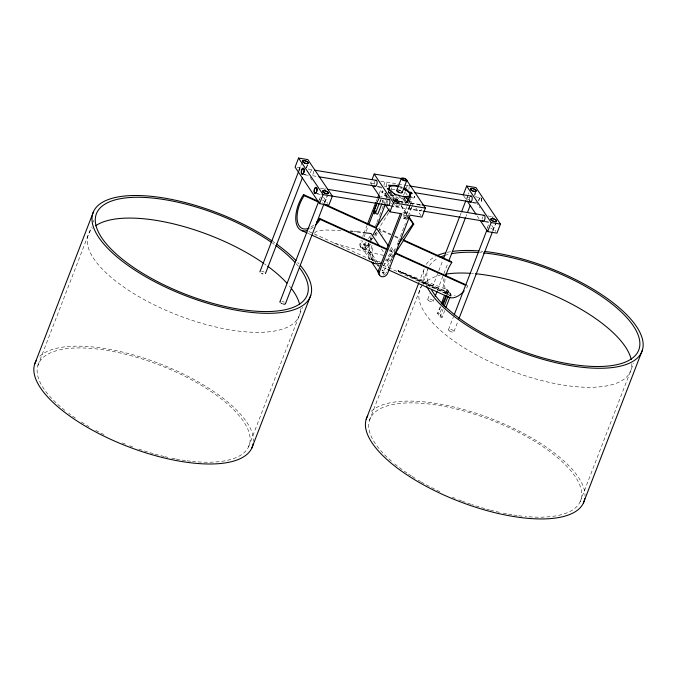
<?xml version="1.0" encoding="UTF-8"?>
<svg xmlns="http://www.w3.org/2000/svg" width="677" height="677" viewBox="0 0 677 677"><rect width="100%" height="100%" fill="white"/><g stroke="black" fill="none" stroke-linecap="round" stroke-linejoin="round"><path stroke-width="0.51" stroke-dasharray="3.38 2.54" d="M390.781 195.264L391.433 193.52M445.322 293.369L446.803 289.502L398.042 270.775L448.648 294.715A23.526 12.245 -65.6 0 0 455.147 295.536M440.185 306.723L437.613 313.4L440.042 317.014L442.132 317.361L444.713 310.684M37.895 365.478L91.37 226.897M93.198 222.174L93.925 220.279M298.955 169.927L301.045 164.503M298.785 171.027L302.213 162.15M306.173 168.023L307.316 165.061M306.537 167.727L308.28 163.208M319.197 200.147L321.482 194.223M324.291 203.058L326.957 196.152M324.977 202.355L327.423 196.025M248.586 446.778L302.424 307.248M371.817 184.711L370.708 183.061L371.402 181.25M369.083 242.704L368.33 244.651A4.654 3.783 -33.8 0 1 362.66 247.985A4.654 3.783 -33.8 0 1 360.079 243.28L361.205 240.369M362.703 236.485L363.456 234.538M363.828 233.573L366.824 225.805M376.192 201.526L377.317 198.615M379.188 193.757L381.811 186.962M377.419 201.932L378.502 199.123M370.023 244.118L369.278 246.056A4.654 3.783 -33.8 0 1 363.6 249.39A4.654 3.783 -33.8 0 1 361.027 244.693L362.525 240.809M364.023 236.925L368.144 226.245M377.512 201.966L378.638 199.055M379.653 202.313L380.736 199.503M380 202.364L381.083 199.546M389.478 198.75L387.523 197.049L385.467 196.711L384.638 195.467L385.653 192.835M382.234 202.745L383.317 199.927M385.467 196.711L386.144 194.951M388.344 191.929L389.343 189.34M391.196 193.097L388.327 192.623L389.004 190.863M369.456 241.731L371.326 236.882M375.447 226.203L376.573 223.283M376.945 222.318L379.196 216.488M379.569 215.514L381.82 209.692M382.192 208.719L383.317 205.808M383.69 204.835L385.188 200.951M385.568 199.986L387.439 195.128M387.811 194.155L388.936 191.244M371.521 240.233L372.274 238.287M385.763 203.337L388.006 197.506M389.503 193.622L390.257 191.684M390.629 190.711L391.755 187.8M391.653 198.141L393.015 194.629M392.491 199.613L394.234 195.103M393.015 200.053L394.014 197.472M394.378 201.644L396.409 196.372M394.936 201.56L397.094 195.966M396.011 201.991L397.814 197.329M397.763 203.921L399.422 199.622A2.911 1.109 21.1 0 0 395.774 197.134A2.911 1.109 21.1 0 0 394.962 198.877A2.911 1.109 21.1 0 0 399.422 199.622M403.551 195.399L404.905 191.879M404.897 201.602L405.286 200.604M404.753 203.049A11.06 4.214 21.1 0 0 407.342 199.977L407.859 197.989M406.2 202.668L407.901 198.276M403.213 196.279L407.478 202.635L407.495 200.367L408.51 197.726M407.461 201.416L408.79 197.972M407.199 199.715L408.231 199.884L408.891 198.166M407.478 202.635L409.407 197.709M406.801 206.807L403.543 215.244A2.327 1.024 -80.6 0 0 403.526 218.375A2.327 1.024 -80.6 0 0 405.058 217.495L410.482 203.43L408.976 201.179L407.165 205.867M407.495 200.367L409.56 200.705L410.575 198.065M408.29 204.158L410.736 197.836M409.737 206.29L406.124 215.667A2.327 1.024 -80.6 0 0 405.912 218.358A2.327 1.024 -80.6 0 0 407.038 218.891M410.101 205.351L411.548 201.602L408.214 196.635M388.158 268.109L392.66 256.456M394.158 252.572L395.283 249.661M397.154 244.803L397.907 242.865M398.279 241.892L405.396 223.444M407.266 218.595L408.019 216.648M408.358 216.048L411.616 207.611M411.98 206.671L413.063 203.862L410.482 203.43M418.708 283.113L424.411 268.346M369.464 420.434L428.414 267.669M427.746 299.369L430.022 293.446M432.307 287.53L438.4 271.748M438.781 270.758L442.97 259.909M460.098 215.514L461.24 212.561M466.191 199.732L468.856 192.827M467.054 197.887L468.103 195.179M433.221 301.299L433.982 299.327M437.41 290.441L443.494 274.659M443.875 273.677L448.064 262.82M465.954 216.454L466.715 214.482M474.332 194.756L475.855 190.804M474.645 195.687L476.388 191.168M442.132 317.361L439.712 313.747L441.92 308.018M447.074 294.656L448.546 290.839L446.803 289.502L450.967 294.461L450.23 296.365M440.042 317.014L443.037 309.254M487.237 227.997L488.98 223.478M448.487 329.682L453.429 316.853M453.962 331.603L457.77 321.744M492.788 230.984L496.216 222.107M493.084 230.324L495.522 223.994M580.155 501.733L633.63 363.151M440.803 306.816L437.613 313.4L439.712 313.747M446.727 294.597L448.546 290.839L450.967 294.461L446.803 289.502M382.691 270.876L382.649 270.03L381.726 270.013M388.75 212.663L378.697 228.682L391.086 234.293M396.02 201.094L397.137 199.317L396.417 198.987L394.606 201.501M369.938 259.545L362.17 247.985L366.198 241.994M368.5 238.575L370.801 235.147M371.597 245.599A25.616 13.337 -65.6 0 0 373.213 261.601L364.886 249.212L370.065 241.511M370.641 240.657L372.367 238.092M374.669 234.665L376.395 232.101M383.402 265.951L396.214 247.24M383.817 270.605L391.873 258.622M394.936 204.784L394.302 204.776M382.268 270.808L383.047 270.842M388.327 192.623L388.835 192.463A11.416 4.35 21.1 0 1 390.451 192.319M414.552 196.296C412.758 200.231 417.294 195.162 412.581 195.975M404.423 215.447C402.104 217.156 407.122 219.179 407.3 216.784C406.86 214.448 404.101 215.227 404.186 217.292M406.995 215.87L406.759 217.715M398.042 270.775L449.274 293.082L448.648 294.715L447.218 293.302L398.042 270.775L446.05 291.465L448.546 290.839M340.853 230.383L325.764 230.011L318.74 230.688L316.472 231.297L314.543 233.049L316.134 235.435M353.58 231.458L357.515 231.872M308.196 169.013L312.639 169.834M380.677 181.114L408.519 185.726M475.271 196.804L480.687 197.684A2.911 1.286 -80.6 0 0 478.884 200.587M297.144 167.447L300.233 167.955M370.708 183.061L376.446 184.009M399.794 187.876L401.706 188.198M384.536 186.607L386.601 186.945M302.357 174.031L308.543 175.055M312.664 175.741L317.818 176.595M377.614 186.505L381.743 187.19M397.204 189.755L401.326 190.432M472.47 202.22L476.591 202.905M304.312 174.717L308.433 175.402M377.326 186.793L381.447 187.478M391.755 189.188L394.852 189.695M472.411 202.685L476.54 203.371M384.324 193.173L386.288 193.495M410.38 197.489L414.316 198.141M390.206 195.061L396.392 196.085M387.007 195.382L385.983 195.213L386.736 196.338L387.769 196.508M384.638 195.467L386.694 195.814L386.355 194.307M380.449 196.448L382.166 196.736M408.976 201.179L411.548 201.602M320.306 188.113L325.459 188.968M393.032 200.087L420.866 204.699M411.057 203.185L421.365 204.894M488.117 215.98L493.533 216.86M396.29 201.966L400.115 202.601M401.08 202.753L402.993 203.075M315.177 193.165L320.331 194.02M390.443 205.639L397.661 206.832M409.204 206.688A2.911 1.286 -80.6 0 0 410.059 208.922L422.431 210.97M485.316 221.396L489.446 222.081M317.166 193.893L320.255 194.401M390.18 205.969L420.078 210.919M485.265 221.853L489.386 222.538M402.959 212.713L409.145 213.737M404.008 218.671L406.589 219.103M383.673 255.398L354.215 248.865L332.111 242.527M402.527 187.495L401.656 187.106A11.416 4.35 21.1 0 0 400.158 186.556M394.894 236.028L399.658 238.186M378.088 231.729A23.526 12.245 -65.6 0 1 379.374 229.698L390.815 234.877M394.623 236.612L399.388 238.769M389.072 249.948L391.932 251.243A23.526 12.245 -65.6 0 1 387.642 256.507M389.749 250.964L392.609 252.259A25.616 13.337 -65.6 0 1 385.162 260.442M362.17 247.985L364.886 249.212M308.839 231.483L374.609 261.288M383.038 265.113L449.765 295.35M307.976 233.387L310.836 234.691M377.411 264.859L379.315 265.731M383.131 267.457L386.939 269.184M406.208 198.573L408.73 199.461L409.56 200.705M377.588 262.464L366.122 245.353L365.089 245.201L364.725 246.2L376.767 264.165M364.725 246.2L365.749 246.352L366.122 245.353M364.81 243.61C362.737 242.468 363.777 246.648 365.428 245.869C366.756 243.542 364.7 244.245 363.608 244.321M365.749 245.023L364.878 244.871L364.548 245.726M475.956 201.822L480.044 207.915M491.705 225.314L495.792 231.399M463.762 195.941L466.098 199.419M477.175 215.946L479.511 219.424M405.438 192.496L407.664 195.805M415.839 208L421.94 217.114M467.088 285.305L467.765 286.32A25.616 13.337 -65.6 0 1 466.275 288.402M408.231 199.884L406.217 198.302A11.06 4.214 21.1 0 0 405.311 197.43M402.096 197.76L406.496 204.319M397.137 199.317L398.855 201.881M401.156 205.3L408.036 215.574M396.417 198.987L398.711 202.406M401.004 205.833L407.884 216.098M385.052 194.206L387.803 198.31M381.955 199.833L384.248 203.252M379.374 229.698L382.894 234.953M391.12 247.215L394.649 252.479M390.164 248.62L392.609 252.259M381.456 248.992L383.749 252.419M368.33 244.651L369.278 246.056M377.343 265.02L378.494 266.73M360.079 243.28L361.027 244.693M360.291 246.496L361.239 247.9M310.193 177.34L313.104 181.69M323.606 197.345L327.685 203.439M446.05 291.465L447.218 293.302M397.323 202.305A2.911 1.286 -80.6 0 1 399.43 202.245M399.354 204.53A2.911 1.286 -80.6 0 1 397.797 206.849A2.911 1.286 -80.6 0 1 396.807 204.598M383.986 185.464A2.911 1.286 -80.6 0 1 385.467 182.003A2.911 1.286 -80.6 0 1 386.677 184.398A2.911 1.286 -80.6 0 1 385.103 187.69M481.152 198.039A2.911 1.286 -80.6 0 1 480.518 203.032M397.374 184.406A2.911 1.286 -80.6 0 1 397.653 184.152M409.957 203.938A2.911 1.286 -80.6 0 1 411.701 203.895M411.599 207.196A2.911 1.286 -80.6 0 1 410.059 208.922M492.433 217.605A2.911 1.286 -80.6 0 1 493.262 216.86A3.148 1.388 -80.6 0 0 492.517 217.266M447.649 293.843A23.526 12.245 -65.6 0 1 445.297 278.061M393.836 255.567A25.616 13.337 -65.6 0 1 383.961 264.03M379.222 265.054A25.616 13.337 -65.6 0 1 377.791 264.876M374.838 235.63A25.616 13.337 -65.6 0 1 376.852 231.652M369.701 258.961A25.616 13.337 -65.6 0 1 368.88 244.363M370.192 239.37A25.616 13.337 -65.6 0 1 371.081 236.865M393.278 254.383A23.526 12.245 -65.6 0 1 385.738 261.373M376.209 261.881A23.526 12.245 -65.6 0 1 372.858 245.226M375.837 236.078A23.526 12.245 -65.6 0 1 377.681 232.431M379.992 261.474A23.526 12.245 -65.6 0 1 370.141 243.991M371.343 239.413A23.526 12.245 -65.6 0 1 371.876 237.872M444.857 293.023A25.616 13.337 -65.6 0 1 444.036 278.425M313.282 227.167A25.616 13.337 -65.6 0 1 308.805 229.968M313.679 225.086A23.526 12.245 -65.6 0 1 310.582 227.311M407.639 217.926A2.327 1.024 -80.6 0 1 407.461 218.316M374.195 184.186A3.148 1.388 -80.6 0 1 374.94 181.174M406.361 187.867A3.148 1.388 -80.6 0 1 408.663 185.93M409.035 187.055A3.148 1.388 -80.6 0 1 408.874 189.408M421.221 204.801A3.148 1.388 -80.6 0 1 421.517 205.097M421.492 209.337A3.148 1.388 -80.6 0 1 419.723 210.826A3.148 1.388 -80.6 0 1 419.063 207.847M419.757 205.639A3.148 1.388 -80.6 0 1 420.493 204.818M387.092 204.099A3.148 1.388 -80.6 0 1 387.794 200.341M386.66 271.993A4.654 3.783 -33.8 0 1 386.254 272.814M385.678 273.567A4.654 3.783 -33.8 0 1 383.258 275.133M426.417 285.533A116.452 44.377 21.1 0 1 424.335 268.541M426.298 264.326A116.452 44.377 21.1 0 1 435.396 256.473M447.252 252.36A116.452 44.377 21.1 0 1 450.941 251.658M480.898 251.091A116.452 44.377 21.1 0 1 482.929 251.285M391.433 461.172A112.957 43.04 21.1 0 1 414.527 402.925A112.957 43.04 21.1 0 1 566.192 465.666A112.957 43.04 21.1 0 1 525.115 516.466M522.136 516.162A112.957 43.04 21.1 0 1 518.091 515.662M517.067 515.519A112.957 43.04 21.1 0 1 512.929 514.901M511.88 514.723A112.957 43.04 21.1 0 1 508.368 514.114M506.599 513.784A112.957 43.04 21.1 0 1 501.225 512.692M499.423 512.303A112.957 43.04 21.1 0 1 490.292 510.086M489.369 509.84A112.957 43.04 21.1 0 1 486.602 509.096M484.749 508.571A112.957 43.04 21.1 0 1 481.042 507.488M479.181 506.929A112.957 43.04 21.1 0 1 475.466 505.761M473.612 505.152A112.957 43.04 21.1 0 1 471.751 504.534M470.82 504.221A112.957 43.04 21.1 0 1 462.484 501.242M461.562 500.895A112.957 43.04 21.1 0 1 458.803 499.838M455.139 498.382A112.957 43.04 21.1 0 1 452.405 497.256M439.898 491.697A112.957 43.04 21.1 0 1 421.373 482.032M420.569 481.575A112.957 43.04 21.1 0 1 418.2 480.179M415.094 478.3A112.957 43.04 21.1 0 1 412.065 476.396M411.311 475.923A112.957 43.04 21.1 0 1 407.799 473.604M406.945 473.028A112.957 43.04 21.1 0 1 392.829 462.366M371.309 411.269A116.452 44.377 21.1 0 1 494.032 419.74A116.452 44.377 21.1 0 1 585.013 496.19M430.064 287.166A112.957 43.04 21.1 0 1 427.602 269.768M429.514 265.68A112.957 43.04 21.1 0 1 438.332 258.064M445.694 255.136A112.957 43.04 21.1 0 1 448.132 254.467M479.561 252.606A112.957 43.04 21.1 0 1 481.491 252.749M631.819 363.651A112.957 43.04 21.1 0 1 514.444 372.062A112.957 43.04 21.1 0 1 421.483 286.481M422.871 284.611A112.957 43.04 21.1 0 1 440.109 275.277M471.531 273.406A112.957 43.04 21.1 0 1 473.468 273.559M64.907 410.397A112.957 43.04 21.1 0 1 79.048 347.927A112.957 43.04 21.1 0 1 233.641 409.72A112.957 43.04 21.1 0 1 192.556 461.418M190.567 461.206A112.957 43.04 21.1 0 1 186.522 460.707M185.498 460.563A112.957 43.04 21.1 0 1 175.918 458.998M175.03 458.828A112.957 43.04 21.1 0 1 171.459 458.126M167.854 457.347A112.957 43.04 21.1 0 1 165.129 456.721M164.215 456.51A112.957 43.04 21.1 0 1 155.033 454.14M153.18 453.624A112.957 43.04 21.1 0 1 149.473 452.541M147.611 451.974A112.957 43.04 21.1 0 1 143.896 450.806M142.035 450.205A112.957 43.04 21.1 0 1 136.466 448.301M132.76 446.972A112.957 43.04 21.1 0 1 129.07 445.593M125.397 444.163A112.957 43.04 21.1 0 1 120.836 442.301M103.979 434.634A112.957 43.04 21.1 0 1 93.866 429.362M89 426.62A112.957 43.04 21.1 0 1 86.631 425.224M84.295 423.819A112.957 43.04 21.1 0 1 81.24 421.923M75.375 418.073A112.957 43.04 21.1 0 1 68.775 413.368M39.74 356.314A116.452 44.377 21.1 0 1 162.463 364.793A116.452 44.377 21.1 0 1 253.443 441.243M273.051 241.621A116.452 44.377 21.1 0 1 274.786 242.831M297.702 262.473A116.452 44.377 21.1 0 1 299.065 263.996M272.594 243.178A112.957 43.04 21.1 0 1 274.244 244.355M296.145 263.708A112.957 43.04 21.1 0 1 298.608 266.645M300.25 308.695A112.957 43.04 21.1 0 1 177.34 315.017A112.957 43.04 21.1 0 1 92.961 227.921M264.563 263.979A112.957 43.04 21.1 0 1 266.213 265.156M289.384 285.982A112.957 43.04 21.1 0 1 291.152 288.182M282.055 301.358A2.911 1.109 21.1 0 1 284.255 302.238M261.491 271.164A2.911 1.109 21.1 0 1 264.233 272.129M481.076 198.056A3.148 1.388 -80.6 0 1 480.746 202.939M478.622 200.807A3.148 1.388 -80.6 0 1 480.772 197.76M469.33 200.824A3.148 1.388 -80.6 0 1 469.728 197.709M482.142 219.246A3.148 1.388 -80.6 0 1 482.583 216.877M470.244 200.4A3.148 1.202 21.1 0 1 467.02 198.209A3.148 1.202 21.1 0 1 469.711 197.701M490.673 228.073A3.148 1.202 21.1 0 1 493.118 230.002A3.148 1.202 21.1 0 1 491.18 230.679M487.212 228.318A3.148 1.202 21.1 0 1 487.474 227.76M310.515 172.838A3.148 1.388 -80.6 0 1 311.75 169.944A3.148 1.388 -80.6 0 1 313.197 170.579M313.341 171.213A3.148 1.388 -80.6 0 1 312.283 175.478M324.063 189.805A3.148 1.388 -80.6 0 1 325.823 189.264M299.446 171.036A3.148 1.202 21.1 0 1 300.165 169.495M322.565 200.104A3.148 1.202 21.1 0 1 325.019 202.203A3.148 1.202 21.1 0 1 322.328 202.541M319.366 199.791A3.148 1.202 21.1 0 1 319.781 199.647M397.492 202.135A11.06 4.214 21.1 0 1 394.259 200.917M388.446 192.251A11.06 4.214 21.1 0 1 389.461 192.031M400.682 187.478A11.06 4.214 21.1 0 1 402.282 188.13M398.491 190.102A2.911 1.109 21.1 0 1 400.589 190.821M399.252 190.601A2.124 0.804 21.1 0 1 400.276 191.007M404.304 198.141A8.733 3.326 21.1 0 1 402.688 201.941A8.733 3.326 21.1 0 1 392.516 198.987M389.639 193.647A8.733 3.326 21.1 0 1 391.069 193.19M403.196 198.454A8.733 3.326 21.1 0 1 401.808 202.965M397.027 202.169A8.733 3.326 21.1 0 1 395.732 201.729M394.471 201.213A8.733 3.326 21.1 0 1 393.252 200.629M389.884 194.367A8.733 3.326 21.1 0 1 392.711 194.164M399.261 197.015A6.406 2.437 21.1 0 1 401.453 201.678A6.406 2.437 21.1 0 1 391.966 198.606M390.908 195.958A6.406 2.437 21.1 0 1 393.777 195.331M394.64 195.441A6.406 2.437 21.1 0 1 396.494 195.881M396.637 204.615A2.911 1.109 21.1 0 1 396.714 205.952A2.911 1.109 21.1 0 1 393.921 205.58M391.661 203.794A2.911 1.109 21.1 0 1 391.907 203.269M449.249 330.825A2.911 1.109 21.1 0 0 453.861 331.815A2.911 1.109 21.1 0 0 450.552 329.284A2.911 1.109 21.1 0 0 449.249 330.825M428.507 300.512A2.911 1.109 21.1 0 0 433.119 301.51A2.911 1.109 21.1 0 0 429.81 298.972A2.911 1.109 21.1 0 0 428.507 300.512"/><path stroke-width="1.02" d="M441.286 303.863L444.586 295.274M34.629 364.26L93.595 211.427M298.565 158.063L295.079 167.101L319.578 203.642L328.853 205.173L332.339 196.135L307.849 159.603L298.565 158.063L323.064 194.604L389.41 205.47M298.405 172.009L259.96 271.646A2.911 1.109 21.1 0 0 259.985 271.9M265.443 273.576L302.365 177.882M279.99 301.756L318.816 201.128M319.578 203.642L323.064 194.604M285.466 303.685L323.911 204.048M251.836 448.072L310.802 295.24M372.096 179.447L374.186 174.031L402.028 178.643M367.205 224.832L375.82 202.499M377.69 197.642L378.815 194.731M377.055 202.872L374.161 210.369A2.327 1.024 -80.6 0 0 374.144 213.509A2.327 1.024 -80.6 0 0 375.676 212.629L379.289 203.252M378.866 198.183L379.585 196.305L372.375 185.54M368.897 224.299L377.14 202.939M381.87 203.675L378.248 213.052A2.327 1.024 -80.6 0 1 376.522 213.483M376.395 227.607L385.382 204.302M396.73 190.44L401.376 178.389M406.149 179.329L425.427 208.084L421.94 217.114L410.084 215.142L387.608 273.406A4.654 3.783 -33.8 0 1 381.938 276.741A4.654 3.783 -33.8 0 1 379.357 272.036L401.842 213.78L389.986 211.816L393.464 202.787L374.186 174.031M402.138 192.59L406.784 180.539A2.911 1.109 21.1 0 0 403.137 178.051A2.911 1.109 21.1 0 0 402.324 179.794A2.911 1.109 21.1 0 0 406.784 180.539M404.338 189.721L405.032 187.91L409.373 192.09L411.438 192.429L412.268 193.673L410.211 193.334L409.196 195.966M405.244 191.007L405.929 189.247M379.789 274.921A4.654 3.783 -33.8 0 1 378.418 270.631L400.522 213.34M409.509 197.362L410.55 194.832L410.211 193.334M410.761 194.189L411.438 192.429M366.198 419.207L418.708 283.113M463.178 195.069L466.673 186.023L475.948 187.563L500.447 224.104L496.952 233.142L487.677 231.602L480.095 220.296M443.731 257.937L459.717 216.505M461.621 211.571L465.81 200.722M435.125 296.365L437.029 291.432M448.826 260.848L465.573 217.444M467.477 212.51L470.143 205.605M443.02 305.158L446.702 295.612M444.154 306.351L447.895 296.653M445.813 307.815L449.866 297.321M454.191 314.881L486.932 230.045M487.677 231.602L491.163 222.564L466.673 186.023M458.913 318.782L492.407 231.966M583.405 503.019L642.371 350.187M442.166 303.998L446.27 295.536M409.179 217.283L413.765 224.129L393.599 256.058M388.403 245.988L375.98 227.447L389.199 209.032M398.618 243.889L413.046 223.799L408.459 216.953M350.525 231.153L352.565 231.356M357.515 231.872L360.35 232.203M363.194 232.533L371.114 233.565L379.729 246.42M314.695 170.172L376.556 180.429M409.543 185.896L471.404 196.144M318.85 176.765L375.557 186.167M414.73 192.657L471.437 202.051M389.063 190.296L390.096 190.465M327.524 189.306L389.385 199.563M422.397 205.063L484.258 215.32M393.464 202.787L425.427 208.084M423.455 211.139L484.283 221.227M491.163 222.564L500.447 224.104M413.046 223.799L413.765 224.129M307.163 230.569A25.616 13.337 -65.6 0 1 295.866 220.719A25.616 13.337 -65.6 0 1 303.533 194.612L318.791 201.526M324.503 204.124L375.98 227.447M403.475 239.912L451.136 261.517L451.813 262.532A23.526 12.245 -65.6 0 0 445.83 275.776M303.533 194.612L304.218 195.628L318.512 202.11M323.276 204.268L376.657 228.462A23.526 12.245 -65.6 0 0 373.12 234.843M403.204 240.496L451.813 262.532M316.684 222.081A23.526 12.245 -65.6 0 0 319.485 218.409L387.159 249.085M395.596 252.91L466.131 284.873M319.485 218.409L320.17 219.424L386.889 249.669M465.861 285.457L395.326 253.494A25.616 13.337 -65.6 0 1 394.344 254.89M301.299 230.366L307.019 232.956M311.784 235.122L373.738 263.201M387.896 269.615L448.902 297.262M467.265 201.154L476.016 214.203M410.186 195.602L411.083 196.931L408.07 196.677A11.416 4.35 21.1 0 1 397.966 195.001L394.581 194.197L390.24 190.025L388.175 189.678L387.346 188.443L389.41 188.781L389.427 186.513L388.539 185.176L391.551 185.43A11.416 4.35 21.1 0 1 399.405 186.319M384.824 204.107L389.986 211.816M378.418 270.631L379.357 272.036M371.605 262.024L378.798 272.797M389.343 189.34L389.199 189.069A11.06 4.214 21.1 0 1 397.416 186.48M381.244 262.803A25.616 13.337 -65.6 0 1 372.528 262.498M464.177 290.915A25.616 13.337 -65.6 0 1 446.6 295.621M309.05 228.09A23.526 12.245 -65.6 0 1 297.288 220.524A23.526 12.245 -65.6 0 1 304.218 195.628M320.17 219.424A25.616 13.337 -65.6 0 1 315.499 225.162M375.676 180.344A3.148 1.388 -80.6 0 1 377.004 183.712A3.148 1.388 -80.6 0 1 374.609 186.057M388.149 199.842A3.148 1.388 -80.6 0 1 389.893 200.697A3.148 1.388 -80.6 0 1 389.114 204.869A3.148 1.388 -80.6 0 1 387.236 204.742M584.776 498.577A116.452 44.377 21.1 0 1 460.191 501.792A116.452 44.377 21.1 0 1 367.755 415.661M484.986 251.505A116.452 44.377 21.1 0 1 635.068 324.478A116.452 44.377 21.1 0 1 567.529 365.123A116.452 44.377 21.1 0 1 426.865 286.481M437.19 255.601A116.452 44.377 21.1 0 1 445.5 252.775M452.871 251.37A116.452 44.377 21.1 0 1 478.893 250.922M483.454 252.927A112.957 43.04 21.1 0 1 630.405 321.888A112.957 43.04 21.1 0 1 571.066 364.234A112.957 43.04 21.1 0 1 431.562 289.951M440.075 257.218A112.957 43.04 21.1 0 1 444.907 255.373M451.593 253.714A112.957 43.04 21.1 0 1 478.597 252.538M445.381 274.193A112.957 43.04 21.1 0 1 470.574 273.339M475.423 273.736A112.957 43.04 21.1 0 1 631.235 359.487M253.206 443.621A116.452 44.377 21.1 0 1 127.674 446.481A116.452 44.377 21.1 0 1 36.592 360.037M300.368 265.511A116.452 44.377 21.1 0 1 209.701 303.905A116.452 44.377 21.1 0 1 97.268 206.24A116.452 44.377 21.1 0 1 272.171 241.02M276.487 244.042A116.452 44.377 21.1 0 1 295.976 260.637M299.733 268.1A112.957 43.04 21.1 0 1 205.013 301.079A112.957 43.04 21.1 0 1 101.482 206.671A112.957 43.04 21.1 0 1 271.756 242.586M275.861 245.531A112.957 43.04 21.1 0 1 294.825 262.227M95.609 225.796A112.957 43.04 21.1 0 1 263.725 263.395M267.838 266.332A112.957 43.04 21.1 0 1 286.794 283.028M291.702 288.91A112.957 43.04 21.1 0 1 299.657 304.532M285.152 304.049A2.911 1.109 21.1 0 1 283.392 304.075M282.258 303.728A2.911 1.109 21.1 0 1 281.192 303.203M280.151 302.289A2.911 1.109 21.1 0 1 280.007 302.01M262.803 273.821A2.911 1.109 21.1 0 1 261.677 273.373M483.243 215.726A3.148 1.388 -80.6 0 1 484.977 216.589A3.148 1.388 -80.6 0 1 484.199 220.761A3.148 1.388 -80.6 0 1 482.329 220.626M470.388 196.558A3.148 1.388 -80.6 0 1 472.131 197.422A3.148 1.388 -80.6 0 1 471.353 201.594A3.148 1.388 -80.6 0 1 469.474 201.458M404.507 197.058A11.06 4.214 21.1 0 0 409.67 193.952L410.558 193.859L408.544 192.276A11.06 4.214 21.1 0 0 403.822 188.875M399.819 196.11A11.06 4.214 21.1 0 1 398.186 195.551M395.046 194.155A11.06 4.214 21.1 0 1 393.616 193.351M392.338 192.496A11.06 4.214 21.1 0 1 390.324 190.745M401.681 191.557A2.911 1.109 21.1 0 1 399.675 192.767A2.911 1.109 21.1 0 1 396.942 190.212M399.608 192.429A2.124 0.804 21.1 0 1 397.551 191.202M374.491 211.537C375.05 214.389 375.71 208.626 374.491 211.537M382.056 191.938C382.615 194.781 383.275 189.018 382.056 191.938M382.869 272.619C383.537 274.87 384.883 270.783 382.869 272.619M316.523 191.963A2.911 1.286 -80.6 0 0 316.184 187.427A2.911 1.286 -80.6 0 0 314.34 191.498A2.911 1.286 -80.6 0 0 316.523 191.963M316.21 192.606A3.148 1.388 -80.6 0 0 316.244 187.427A3.148 1.388 -80.6 0 0 314.035 191.278A3.148 1.388 -80.6 0 0 316.21 192.606M303.694 172.83A2.911 1.286 -80.6 0 0 303.355 168.294A3.148 1.388 -80.6 0 0 301.189 172.11A3.148 1.388 -80.6 0 0 303.364 173.439A3.148 1.388 -80.6 0 0 303.398 168.251A2.911 1.286 -80.6 0 0 301.519 172.364A2.911 1.286 -80.6 0 0 303.694 172.83M323.386 192.412A2.911 1.109 21.1 0 0 327.998 193.402A2.911 1.109 21.1 0 0 324.689 190.872A2.911 1.109 21.1 0 0 323.386 192.412M323.648 192.513A3.148 1.202 21.1 0 0 328.472 193.317A3.148 1.202 21.1 0 0 324.528 190.635A3.148 1.202 21.1 0 0 323.648 192.513M303.364 162.311A2.911 1.109 21.1 0 0 307.976 163.301A2.911 1.109 21.1 0 0 304.667 160.771A2.911 1.109 21.1 0 0 303.364 162.311M491.883 220.338A2.911 1.109 21.1 0 0 496.495 221.328A2.911 1.109 21.1 0 0 493.186 218.798A2.911 1.109 21.1 0 0 491.883 220.338M491.747 220.482A3.148 1.202 21.1 0 0 496.571 221.277A3.148 1.202 21.1 0 0 492.628 218.595A3.148 1.202 21.1 0 0 491.747 220.482M471.141 190.025A2.911 1.109 21.1 0 0 475.753 191.016A2.911 1.109 21.1 0 0 472.444 188.485A2.911 1.109 21.1 0 0 471.141 190.025M471.564 190.372A3.148 1.202 21.1 0 0 476.388 191.168A3.148 1.202 21.1 0 0 472.444 188.485A3.148 1.202 21.1 0 0 471.564 190.372M303.465 162.404A3.148 1.202 21.1 0 0 308.28 163.208A3.148 1.202 21.1 0 0 304.345 160.525A3.148 1.202 21.1 0 0 303.465 162.404M402.798 179.701A2.124 0.804 21.1 0 0 406.056 180.243A2.124 0.804 21.1 0 0 403.399 178.432A2.124 0.804 21.1 0 0 402.798 179.701"/></g></svg>
